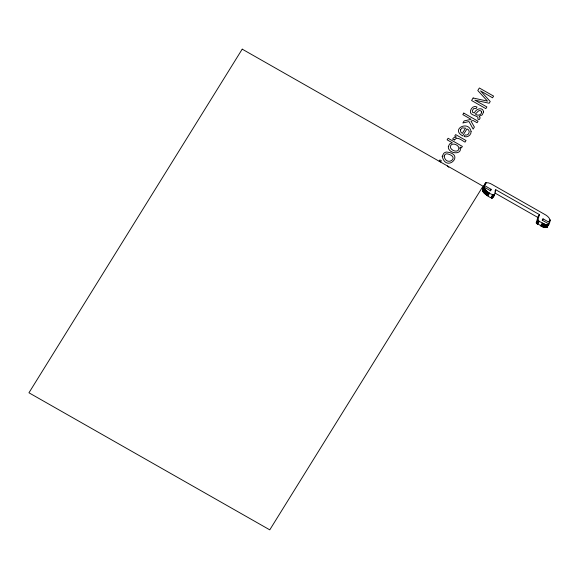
<?xml version="1.0" encoding="UTF-8"?>
<svg xmlns="http://www.w3.org/2000/svg" width="579" height="579" viewBox="0 0 579 579"><rect width="100%" height="100%" fill="white"/><g stroke="black" fill="none" stroke-linecap="round" stroke-linejoin="round"><path stroke-width="0.87" d="M549.42 222.488L543.022 218.848L542.595 220.404L548.993 224.044L548.711 224.493L547.379 224.855L545.259 224.449L539.063 221.272L537.934 220.02L539.404 214.592L495.762 189.753C493.887 199.791 492.476 199.538 485.839 194.537C483.487 192.93 480.664 189.666 484.276 187.212L490.674 190.853L491.101 189.297L484.703 185.656C484.442 180.851 489.783 183.022 492.005 184.404L544.68 214.382C548.356 216.213 552.684 220.592 548.132 224.558M484.276 187.212C485.159 191.273 490.724 194.595 494.3 195.08M547.278 226.809L546.214 227.583L543.543 227.207L536.378 223.154L537.688 217.349L539.404 214.592M484.413 185.512L483.653 186.069L482.995 188.414L484.703 185.656M439.143 161.208L439.939 159.92L441.364 160.73L440.568 162.019M483.588 186.235L485.586 183.022M484.637 184.889L485.919 182.819M485.274 184.129L486.128 182.747M482.531 190.368L484.247 187.401M482.56 190.585L484.268 187.82M482.618 190.817L484.326 188.052M482.705 191.063L484.42 188.298M482.828 191.323L484.536 188.559M482.973 191.591L484.688 188.826M483.154 191.866L484.862 189.109M483.356 192.156L485.072 189.391M483.588 192.445L485.303 189.68M483.849 192.742L485.557 189.977M484.124 193.039L485.839 190.281M484.428 193.343L486.143 190.585M484.753 193.647L486.469 190.889M485.101 193.951L486.816 191.186M485.463 194.247L487.178 191.483M485.839 194.537L487.554 191.779M486.237 194.826L487.945 192.069M486.635 195.109L488.35 192.351M487.055 195.384L488.763 192.619M490.247 190.679L491.101 189.297M487.475 195.644L489.19 192.879M487.902 195.897L489.617 193.133M490.912 197.605L492.628 194.848M494.9 191.128L495.762 189.753M491.13 197.721L492.845 194.964M491.347 197.823L493.055 195.065M491.557 197.909L493.265 195.145M491.752 197.975L493.467 195.21M491.94 198.018L493.655 195.253M492.107 198.04L493.822 195.282M492.259 198.04L494.097 195.261M536.219 222.777L537.942 219.919M536.241 222.893L537.956 220.129M536.299 223.016L538.007 220.259M536.378 223.154L538.094 220.389M536.487 223.299L538.202 220.534M536.624 223.443L538.332 220.686M536.776 223.595L538.492 220.838M536.957 223.747L538.673 220.99M537.146 223.892L538.861 221.135M537.355 224.03L539.063 221.272M537.565 224.16L539.281 221.402M542.161 220.23L543.022 218.848M540.576 225.875L542.291 223.11M541.01 226.114L542.718 223.349M541.437 226.338L543.153 223.574M541.872 226.541L543.587 223.784M542.299 226.736L544.014 223.979M542.726 226.91L544.434 224.153M543.138 227.069L544.853 224.312M543.543 227.207L545.259 224.449M543.942 227.33L545.65 224.565M544.318 227.431L546.033 224.666M544.687 227.511L546.395 224.746M545.034 227.569L546.742 224.804M549.196 221.294L550.05 219.919M545.36 227.605L547.075 224.84M549.189 221.496L550.05 220.121M549.16 221.685L550.014 220.302M545.671 227.619L547.379 224.855M545.954 227.612L547.669 224.847M546.214 227.583L547.929 224.818M546.453 227.533L548.161 224.768M546.663 227.46L548.371 224.703M546.844 227.366L548.552 224.609M546.996 227.257L548.993 224.044M494.828 192.952L537.688 217.349M447.437 165.934L448.812 167.259M448.327 146.545C447.625 153.782 462.86 155.693 460.131 147.131L461.456 147.891L462.375 146.415L448.081 138.28L447.118 139.836L452.286 142.774L449.601 143.976L448.327 146.545M471.082 131.455C471.415 135.008 467.391 137.889 464.105 136.514L465.082 134.943C468.91 136.246 471.111 130.21 466.978 128.885L462.643 135.87C450.368 129.124 468.751 119.889 471.082 131.455M481.641 111.942C481.699 115.12 477.357 116.241 475.337 113.998C477.212 112.919 478.855 108.765 481.359 111.269L481.641 111.942M442.218 156.316C446.091 173.164 465.827 153.985 446.525 152.038A4.958 4.603 15.3 0 0 443.644 153.507L442.218 156.316M483.617 111.863L482.264 114.845L479.195 116.307L480.165 117.884L479.521 119.209L479.021 119.694L477.733 118.963C480.027 115.822 471.197 115.793 470.452 112.594C469.772 109.214 473.629 104.799 477.045 107.043L476.119 108.534L473.68 108.62L472.334 110.603L472.45 112.217L474.375 112.992C475.685 108.953 482.705 106.384 483.617 111.863M459.053 148.188C458.677 153.551 450.498 150.678 450.252 146.697C451.186 141.877 458.409 144.453 459.053 148.188M444.107 156.069C446.177 167.599 461.289 156.779 447.039 153.811A2.743 2.548 15.3 0 0 444.99 154.607L444.107 156.069M460.486 129.79L460.746 131.947L462.281 133.431L465.567 128.14L462.245 127.858L460.486 129.79M454.558 139.901L452.59 139.134L453.603 137.802L456.498 137.143L454.703 136.123L455.651 134.603L466.03 140.516L465.038 142.116C462.346 140.965 457.099 135.645 454.558 139.901M242.21 49.15L28.95 392.786L269.771 529.85L483.031 186.214L242.21 49.15M463.779 113.093L462.824 114.628L471.096 119.339L464.134 120.931L462.86 122.98L469.012 121.547L473.123 129.095L474.389 127.047L470.995 121.098L473.166 120.519L477.067 122.734L478.022 121.199L463.779 113.093M473.137 98.003L471.581 100.514L485.824 108.62L486.867 106.941L474.838 100.138L489.161 103.25L490.247 101.499L480.563 90.903L492.548 97.786L493.598 96.1L479.354 87.994L477.784 90.527L487.496 101.13L473.137 98.003"/></g></svg>
